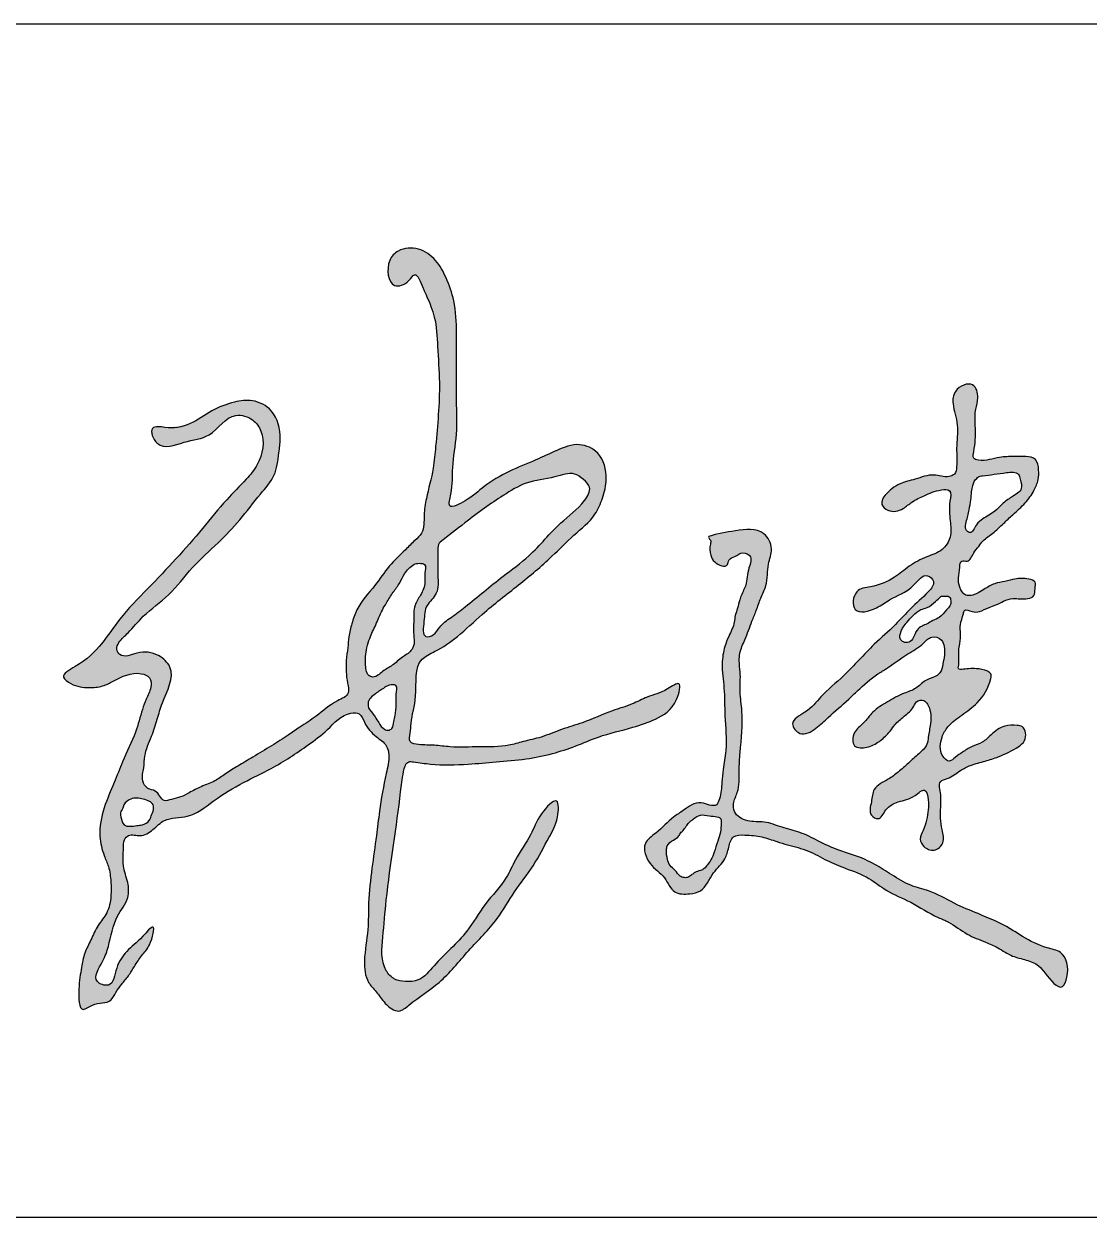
# Model space of a CAD drawing. Extents: x 30064 to 135164, y 17999 to 492668.
# Drawn here: x 110818 to 111711, y 210199 to 211199 of the extents above; entities that cross this region are included whole.
import ezdxf

# ---------------------------------------------------------------- set-up
doc = ezdxf.new("R2010")
doc.units = 0
doc.header["$LTSCALE"] = 1000
doc.header["$MEASUREMENT"] = 0
doc.layers.add('文字和字符', color=7, linetype='Continuous')

msp = doc.modelspace()

# ---------------------------------------------------------------- hatches: boundary and pattern name
at = {"layer": '文字和字符'}
h = msp.add_hatch(color=6, dxfattribs=at)
edge = h.paths.add_edge_path()
edge.add_spline(control_points=[(110936, 210860.7), (110936.2, 210860.6), (110961.1, 210861.8), (110973.8, 210875.4), (110992.5, 210882.1), (111010.4, 210884.6), (111029.2, 210874.9), (111033.8, 210855.1), (111031.2, 210837), (111029.3, 210819.5), (111013.7, 210802.8), (110999.5, 210783.2), (110980, 210762.9), (110958.3, 210743.9), (110941, 210719.7), (110919.2, 210705.4), (110907.2, 210690), (110898.2, 210682.3), (110894.5, 210675), (110899.9, 210666.5), (110914.3, 210673.8), (110929.7, 210671.9), (110947, 210656), (110934.6, 210634.7), (110929.7, 210615.9), (110924.8, 210601), (110918.7, 210587.9), (110918.7, 210575.1), (110915.8, 210565.6), (110920.8, 210557.3), (110928.2, 210556.8), (110931.6, 210551.9), (110935.3, 210546.7), (110942.3, 210549.4), (110949.3, 210550.6), (110957.4, 210555), (110966.6, 210560.2), (110977.7, 210563.6), (110987.2, 210570.9), (110997.9, 210577.3), (111010.9, 210585.1), (111025, 210593.5), (111038.1, 210601.9), (111050.3, 210610.4), (111065, 210619.3), (111076.1, 210630.3), (111091.7, 210636.4), (111088.7, 210647.1), (111087.9, 210655.8), (111087.7, 210665.9), (111089.5, 210675.6), (111090, 210686), (111092.7, 210696.6), (111097.8, 210712.3), (111111.5, 210726.5), (111123.3, 210744.6), (111135.8, 210756.2), (111144.6, 210765.3), (111154, 210773.3), (111152.6, 210787.1), (111155.8, 210805), (111161.1, 210823.9), (111164.1, 210856.5), (111167.3, 210890.5), (111164.6, 210926.7), (111163.5, 210951), (111157, 210967.6), (111152, 210977.9), (111146.8, 210992.9), (111139.6, 210981), (111123.5, 210975.3), (111121, 210999), (111132.6, 211010.9), (111149.4, 211012), (111163.8, 211001.3), (111172.6, 210985.3), (111179.7, 210964.8), (111180.6, 210944.5), (111180.5, 210925.3), (111180.6, 210906.4), (111180.2, 210882.4), (111181.8, 210855.1), (111176.2, 210828.1), (111177.7, 210810.8), (111172, 210790.7), (111192.3, 210800.9), (111203.6, 210812), (111224.4, 210824.7), (111245.5, 210832.4), (111264.3, 210841.6), (111282.6, 210848.9), (111302.6, 210839.6), (111307.7, 210819.3), (111303.4, 210801.8), (111295.9, 210784.2), (111278.2, 210770.5), (111258.1, 210749.7), (111232, 210728), (111204.6, 210707), (111182.8, 210686), (111165.9, 210674.2), (111144, 210664.5), (111148.9, 210637.1), (111142.1, 210617.3), (111142.2, 210605.1), (111140, 210596.1), (111151.4, 210594.3), (111161.7, 210594.7), (111179, 210592.1), (111199.6, 210593.5), (111220.5, 210592.5), (111237.3, 210598), (111252.5, 210600.8), (111268.4, 210608.1), (111289.1, 210613.4), (111308.1, 210622.8), (111326.7, 210627.9), (111341.9, 210636), (111353.8, 210638.4), (111370.3, 210650.5), (111364.2, 210625.3), (111349.1, 210616.4), (111325.2, 210607.9), (111302.1, 210603.2), (111280.5, 210593.2), (111260.4, 210586.8), (111238, 210582.3), (111214.2, 210580.6), (111187.7, 210578.1), (111164, 210577.4), (111148.2, 210580), (111138.2, 210581.2), (111135, 210568.6), (111131.3, 210532.8), (111122.7, 210483.8), (111119, 210435.1), (111116.3, 210410), (111128, 210397.4), (111138.1, 210395.8), (111151.4, 210396.8), (111166.2, 210416.3), (111188.1, 210433.7), (111203.7, 210462.1), (111221.3, 210479.4), (111230.4, 210500.8), (111243.4, 210518.2), (111248.3, 210534.6), (111266.9, 210554.5), (111265.8, 210530.2), (111256.7, 210515.4), (111245.6, 210492.7), (111228.6, 210472), (111213.9, 210445.7), (111190.1, 210422.8), (111168.2, 210394.7), (111146.7, 210382.2), (111131.4, 210368.7), (111119.9, 210377.8), (111114.1, 210387.3), (111103.8, 210397.2), (111102.3, 210416.8), (111106.9, 210438.5), (111106.2, 210464.6), (111109.4, 210490.8), (111113.1, 210516.3), (111116.2, 210542.9), (111120, 210565.3), (111124.7, 210583.5), (111122, 210595.6), (111111.5, 210602.1), (111103.7, 210610.6), (111100.4, 210621.9), (111085.1, 210621.7), (111073.6, 210607.3), (111051.9, 210591.4), (111028.6, 210576), (111000.6, 210562.8), (110977.6, 210549.2), (110957.8, 210532.4), (110936.6, 210534.5), (110926.5, 210523.4), (110916.3, 210516.9), (110906.6, 210520.7), (110900.8, 210514.7), (110901.7, 210505.4), (110899.9, 210493.3), (110905.4, 210480.1), (110906.2, 210464.4), (110893, 210449.4), (110890.2, 210429.2), (110884.2, 210412.7), (110873.4, 210396.5), (110892.9, 210390.4), (110894.4, 210409.2), (110904.2, 210423), (110914.8, 210430.4), (110929.3, 210448.3), (110924.1, 210426.2), (110916.7, 210418.5), (110910.6, 210409.5), (110905.8, 210401.1), (110899.8, 210394.3), (110894.9, 210387.7), (110890, 210377), (110877.6, 210379.6), (110863.6, 210368.4), (110863.6, 210393), (110865.6, 210405.7), (110868.3, 210420.4), (110874.3, 210431.6), (110879.3, 210443.5), (110888.5, 210453.9), (110891.1, 210467.2), (110890.9, 210480.2), (110889.4, 210491.8), (110883.9, 210503.7), (110880, 210520.4), (110884, 210541.8), (110893.3, 210561.7), (110901.2, 210583.2), (110911.4, 210602.8), (110916, 210620.9), (110920.3, 210633.5), (110924.7, 210641.5), (110924.5, 210651.8), (110910.2, 210657), (110896.9, 210650.4), (110883.6, 210643.1), (110870.8, 210642.2), (110860, 210643.6), (110846.8, 210652.8), (110879.3, 210668.8), (110891.7, 210695.3), (110930, 210733.9), (110960.2, 210766.1), (110985.6, 210798.6), (111002.6, 210815), (111016.9, 210832.1), (111020.8, 210853.3), (111009.8, 210868.6), (110989.9, 210874.6), (110976.2, 210851.1), (110952.1, 210850.2), (110931.8, 210839.1), (110919.3, 210863), (110935.8, 210860.7), (110936, 210860.7)], knot_values=[0, 0, 0, 0, 29.83033, 58.91781, 87.40306, 108.10616, 133.17817, 167.21185, 183.49358, 210.67496, 237.31363, 275.86773, 312.37532, 353.76104, 395.87554, 434.58288, 460.66976, 476.275, 484.41781, 491.62034, 511.67616, 536.9245, 555.69255, 598.36236, 618.34818, 639.18919, 663.45492, 677.06306, 692.31765, 702.95927, 711.94366, 720.14469, 726.92785, 735.80548, 746.57076, 757.65713, 773.39133, 790.76732, 805.4419, 822.5941, 842.86669, 868.323, 891.12703, 907.57339, 930.63457, 961.25861, 976.68873, 988.00272, 1001.1708, 1014.55781, 1029.61785, 1042.13304, 1057.76817, 1075.0052, 1109.99381, 1138.04225, 1164.89526, 1180.29965, 1191.87474, 1213.24144, 1232.34928, 1268.72527, 1294.32292, 1368.39578, 1410.72456, 1445.04484, 1469.94439, 1480.86782, 1499.32851, 1508.74163, 1526.28657, 1555.64916, 1570.57334, 1593.98259, 1617.98445, 1641.38267, 1669.43982, 1707.29197, 1725.0357, 1749.43332, 1786.0298, 1824.84422, 1863.91163, 1895.04241, 1908.39641, 1926.99745, 1954.73365, 1988.60558, 2022.40734, 2049.22169, 2076.67341, 2100.00089, 2131.56517, 2154.18467, 2175.02305, 2209.5379, 2244.84628, 2295.98722, 2350.39411, 2388.90451, 2420.90697, 2437.84295, 2481.53858, 2513.67034, 2525.06872, 2534.68507, 2544.92332, 2563.31462, 2581.76815, 2615.88483, 2650.04629, 2667.23233, 2688.87249, 2714.05765, 2739.78431, 2777.46788, 2801.5347, 2820.71813, 2846.21999, 2860.69852, 2879.24358, 2912.65901, 2940.60892, 2982.42316, 3010.68578, 3039.17841, 3070.4015, 3105.56719, 3138.04042, 3181.77967, 3202.07002, 3207.31871, 3220.22821, 3244.08996, 3371.1025, 3414.22561, 3453.46219, 3467.26996, 3480.30008, 3495.07973, 3519.97306, 3575.22066, 3613.13121, 3652.7759, 3675.91774, 3710.07108, 3737.57782, 3760.45603, 3779.02648, 3804.40601, 3842.4274, 3879.53793, 3916.90353, 3966.45112, 4017.13197, 4061.07218, 4074.63839, 4092.56503, 4109.94731, 4123.82304, 4149.66569, 4185.98987, 4217.23843, 4257.4463, 4295.79041, 4324.39685, 4369.00823, 4390.68008, 4401.80914, 4417.70364, 4439.20436, 4450.58886, 4460.40425, 4494.0652, 4522.5308, 4573.45855, 4609.52134, 4650.91275, 4685.91786, 4712.73605, 4730.12095, 4746.28602, 4759.95949, 4766.86344, 4776.67256, 4797.16942, 4817.29178, 4834.86048, 4859.32363, 4896.06685, 4914.91893, 4939.06577, 4952.34932, 4974.17708, 4996.946, 5022.50029, 5038.39472, 5059.26057, 5074.69639, 5090.13221, 5102.86064, 5115.36323, 5127.27991, 5137.83951, 5160.11025, 5171.91017, 5195.83872, 5221.38437, 5238.43076, 5255.29843, 5274.23899, 5291.83833, 5311.9607, 5328.55338, 5346.36477, 5359.96057, 5382.93451, 5416.47726, 5448.01695, 5474.30002, 5511.88038, 5539.40652, 5552.05886, 5566.94274, 5578.03298, 5588.72985, 5622.38291, 5636.08183, 5651.98578, 5673.57334, 5685.09237, 5703.04622, 5778.83038, 5827.28937, 5921.87319, 5965.46337, 5998.23158, 6019.77821, 6058.79188, 6074.95185, 6095.08556, 6133.6669, 6164.01593, 6195.29017, 6213.34632, 6227.67269, 6227.67269, 6227.67269, 6227.67269], degree=3, periodic=0)
edge = h.paths.add_edge_path(flags=16)
edge.add_spline(control_points=[(111144.6, 210745.7), (111144.5, 210745.6), (111135.7, 210738.3), (111133.3, 210730.1), (111127, 210722.3), (111122.3, 210714.7), (111117, 210705.8), (111113.2, 210695.5), (111107.9, 210685.4), (111105.3, 210676.3), (111104.1, 210669.2), (111104.2, 210662.9), (111104.6, 210657.5), (111106.1, 210652.6), (111112.5, 210650.5), (111118.4, 210656.8), (111127.2, 210661), (111134.2, 210668.2), (111142.3, 210672.2), (111145.6, 210679.5), (111144.1, 210687.8), (111144.9, 210698.4), (111144, 210710.8), (111150.9, 210720.4), (111154.8, 210729.7), (111153.4, 210737.9), (111155.5, 210746), (111149.6, 210747.4), (111144.6, 210745.7), (111144.6, 210745.7)], knot_values=[0, 0, 0, 0, 15.16178, 26.88512, 40.31965, 54.96641, 64.56874, 83.23137, 100.64465, 111.87382, 122.26176, 130.59759, 138.13792, 145.25534, 149.90419, 163.05797, 176.27705, 191.53322, 204.00271, 212.70931, 222.24426, 238.51895, 257.63843, 271.13651, 286.70471, 297.42219, 307.35373, 313.51969, 320.45637, 320.45637, 320.45637, 320.45637], degree=3, periodic=0)
edge = h.paths.add_edge_path(flags=16)
edge.add_spline(control_points=[(111166.7, 210764.5), (111166.9, 210764.7), (111188.3, 210781.4), (111202.9, 210792.5), (111220.5, 210804.4), (111239.4, 210816.1), (111260.1, 210817.5), (111277.5, 210824.3), (111286.8, 210817.3), (111294.5, 210809.9), (111284.8, 210793.5), (111264.5, 210779.7), (111244.8, 210754.2), (111221.1, 210737.5), (111203.5, 210723.2), (111189.2, 210711.3), (111176.6, 210702), (111166.6, 210694.9), (111162.6, 210686.5), (111151.1, 210683.6), (111153.8, 210699.7), (111153.7, 210711.7), (111166.2, 210721.4), (111164.7, 210734.8), (111164.8, 210746), (111165.3, 210754.2), (111164.3, 210759.9), (111166.6, 210764.5), (111166.7, 210764.5)], knot_values=[0, 0, 0, 0, 36.43042, 65.1872, 91.41975, 121.89903, 155.89817, 179.1296, 191.18759, 202.56346, 218.93776, 256.90262, 310.33773, 348.65803, 377.38012, 405.12221, 425.74584, 443.11722, 454.89001, 463.60159, 481.23192, 499.96284, 517.9025, 538.60614, 551.16094, 565.95767, 570.88989, 577.8668, 577.8668, 577.8668, 577.8668], degree=3, periodic=0)
edge = h.paths.add_edge_path(flags=16)
edge.add_spline(control_points=[(111106.5, 210629.4), (111106.5, 210629.5), (111112.4, 210639.2), (111118.8, 210641.6), (111124.1, 210645.1), (111131.9, 210645.6), (111129.3, 210636), (111130.4, 210628.4), (111129.3, 210620.5), (111127.8, 210614.1), (111127.5, 210608.7), (111123.4, 210606.4), (111118.5, 210607.8), (111115.7, 210613), (111112.5, 210617.5), (111109.6, 210622.3), (111105.9, 210624.5), (111106.5, 210629.4), (111106.5, 210629.4)], knot_values=[0, 0, 0, 0, 13.96643, 26.64222, 32.86736, 40.66869, 50.86547, 62.81324, 75.54177, 82.70924, 91.15804, 95.56336, 100.25464, 110.5156, 118.40126, 123.68101, 133.67553, 136.49112, 136.49112, 136.49112, 136.49112], degree=3, periodic=0)
edge = h.paths.add_edge_path(flags=16)
edge.add_spline(control_points=[(110901.1, 210542.5), (110901.1, 210542.6), (110906.6, 210552.1), (110915.1, 210549.8), (110921.5, 210548.3), (110926.2, 210545.7), (110926.9, 210540.1), (110924.6, 210535.7), (110923.1, 210530.1), (110917.7, 210527.6), (110910.7, 210526.8), (110901.3, 210524.9), (110899.2, 210533.7), (110898.2, 210538.2), (110901.1, 210542.4), (110901.1, 210542.5)], knot_values=[0, 0, 0, 0, 11.12269, 25.41039, 33.76565, 39.25974, 46.34399, 54.03284, 60.09923, 69.75439, 75.75391, 90.73499, 100.54138, 106.7932, 112.69859, 112.69859, 112.69859, 112.69859], degree=3, periodic=0)
h = msp.add_hatch(color=6, dxfattribs=at)
edge = h.paths.add_edge_path()
edge.add_spline(control_points=[(111539.8, 210803.9), (111539.9, 210804.1), (111552.4, 210815.6), (111565.5, 210816.7), (111579.7, 210822.9), (111590.7, 210818.1), (111599, 210821.3), (111600.6, 210831.1), (111599.1, 210844.3), (111601.4, 210859.4), (111598.7, 210871.7), (111596.2, 210881), (111597, 210893.3), (111614.6, 210900.9), (111618.8, 210885.6), (111615, 210875.3), (111615.4, 210863.4), (111615.7, 210851.2), (111614.7, 210842.4), (111612.8, 210834.6), (111623.3, 210831.6), (111633.5, 210836.3), (111647.2, 210836.2), (111657, 210836.7), (111667.5, 210835.1), (111668.8, 210825.1), (111668.6, 210816.4), (111664.5, 210806.7), (111657.3, 210796.7), (111647.8, 210788.4), (111638.7, 210780), (111630.9, 210772), (111622.6, 210767.1), (111618.2, 210760.6), (111613.3, 210755.7), (111610.9, 210747.2), (111602.9, 210750), (111602.2, 210738.3), (111599.8, 210729.7), (111607.2, 210718.1), (111616.4, 210720.9), (111623.5, 210725.4), (111631.1, 210730.2), (111640.2, 210731.4), (111649.7, 210734.2), (111657.9, 210734.5), (111666.9, 210731.8), (111665.1, 210725.3), (111665.8, 210719.1), (111656.8, 210715.9), (111648.4, 210718.2), (111639.3, 210715.4), (111633.2, 210711.8), (111626.1, 210709.8), (111619.8, 210706), (111613, 210705.6), (111606.3, 210709.2), (111605.1, 210701.9), (111602.5, 210696.9), (111602.9, 210689.5), (111603, 210684.2), (111602.5, 210678.7), (111601.3, 210673.8), (111601.7, 210668.8), (111601.5, 210664.8), (111601.9, 210661.8), (111599.9, 210656.7), (111610, 210658.9), (111617, 210658.5), (111623.8, 210657.7), (111629.1, 210654.3), (111627.2, 210643.1), (111619.4, 210630.7), (111604.6, 210619.8), (111593, 210611.8), (111586.1, 210599.7), (111584.8, 210588), (111593.4, 210579.2), (111599.2, 210584.9), (111605.1, 210588.8), (111612.5, 210593.8), (111621.8, 210596.3), (111629.4, 210604.2), (111638.8, 210611.3), (111648.5, 210611.4), (111657.8, 210609.9), (111658.9, 210598.4), (111648.6, 210590.6), (111637.2, 210585.4), (111623.4, 210580.8), (111612.4, 210578.2), (111601.6, 210572.9), (111594.8, 210566.7), (111583.4, 210564.3), (111587.3, 210552.5), (111585.9, 210539.9), (111586.4, 210526.4), (111590.5, 210512.6), (111581.2, 210504.5), (111572.2, 210508.3), (111567.9, 210516), (111573.8, 210526), (111576, 210537.4), (111576.5, 210547.9), (111573.9, 210560.1), (111562.8, 210549.3), (111551.8, 210547.8), (111540.2, 210542.3), (111535.7, 210530.3), (111525.3, 210536.6), (111528.9, 210546.8), (111529.2, 210559.4), (111541.7, 210564.8), (111551.2, 210571.9), (111559.5, 210579.5), (111567.6, 210586.8), (111575.2, 210593.4), (111576, 210603), (111578.1, 210611.7), (111578.5, 210621.3), (111576.2, 210628), (111572.2, 210633), (111565.4, 210631.4), (111562.9, 210623.4), (111554.6, 210618.3), (111547.8, 210611.4), (111542.4, 210603.7), (111535, 210597), (111525.8, 210592), (111511.5, 210591.4), (111512.8, 210606.4), (111522.4, 210612.5), (111529.4, 210623.5), (111542.1, 210630.7), (111553.9, 210637.7), (111566, 210641.2), (111573.7, 210650.1), (111586.3, 210652), (111588.6, 210664.9), (111590.8, 210674.1), (111587.5, 210683.9), (111578, 210686.7), (111570.5, 210677.2), (111556.1, 210670.2), (111545.1, 210660.8), (111530.7, 210652.5), (111520.8, 210643.9), (111506.9, 210630.6), (111494, 210619.8), (111482.6, 210608.4), (111469.3, 210600.3), (111458, 210614.6), (111475.8, 210622.4), (111486.8, 210636.9), (111508.4, 210654.5), (111527.1, 210676.6), (111547.4, 210693.6), (111561.6, 210709.9), (111573, 210719.2), (111582.9, 210730.6), (111572.8, 210740.2), (111561.7, 210723.3), (111545.9, 210718.8), (111532.6, 210708.1), (111511.2, 210702.3), (111513.3, 210725.6), (111531.4, 210727), (111546.6, 210733), (111560.1, 210745.1), (111573.7, 210752.4), (111588, 210756.6), (111596, 210768.8), (111594.2, 210783.7), (111593.1, 210795), (111596.2, 210809), (111583.1, 210808.4), (111573.9, 210803.9), (111562.6, 210799.1), (111554.5, 210791.2), (111544.1, 210789.3), (111534.6, 210795.3), (111539.7, 210803.9), (111539.8, 210803.9)], knot_values=[0, 0, 0, 0, 21.81423, 40.01452, 62.7051, 80.1812, 87.05959, 95.96074, 117.52598, 144.48919, 157.44632, 169.51473, 184.78755, 205.83429, 221.96524, 235.36036, 252.7427, 270.71375, 285.20259, 292.39102, 298.29404, 323.16893, 339.89076, 353.67758, 365.62036, 378.12925, 389.52668, 402.98938, 420.6114, 440.53104, 455.37129, 472.33688, 486.5792, 494.82231, 504.35229, 516.70491, 522.69918, 530.27695, 553.63926, 565.14934, 577.86489, 587.52882, 601.60343, 613.79765, 625.75318, 641.93773, 649.9788, 657.76627, 665.64547, 673.68661, 691.06998, 702.26764, 712.22371, 720.5513, 732.90757, 741.29957, 750.3704, 754.15928, 767.82, 775.00838, 783.99393, 790.01419, 797.89335, 805.08178, 810.47309, 814.66632, 817.72091, 829.76918, 838.76063, 852.28385, 856.96428, 862.35559, 894.64139, 917.57348, 938.65587, 952.33838, 974.41359, 984.09103, 992.09879, 1002.56542, 1015.42998, 1028.35987, 1041.61773, 1060.69245, 1075.15, 1081.33032, 1097.65021, 1107.25215, 1133.82575, 1149.93287, 1167.65899, 1180.94579, 1198.85174, 1207.21231, 1222.48382, 1236.90695, 1263.26269, 1278.55778, 1291.81558, 1304.43554, 1313.9224, 1324.65488, 1349.14262, 1361.02049, 1372.8386, 1385.37168, 1406.33795, 1423.5251, 1437.34044, 1446.07986, 1461.35137, 1476.16889, 1496.20081, 1510.80388, 1526.5605, 1542.66258, 1557.11458, 1565.76698, 1581.24946, 1594.82417, 1604.75541, 1610.75654, 1619.41418, 1627.41966, 1643.63437, 1658.03725, 1667.71309, 1682.72843, 1698.67732, 1713.20927, 1728.48082, 1743.49537, 1760.34072, 1781.06241, 1803.08359, 1817.90876, 1831.82956, 1851.20479, 1861.93723, 1882.36999, 1890.72683, 1902.27346, 1915.00512, 1936.42795, 1969.38922, 1974.33872, 2005.75425, 2023.16845, 2055.02684, 2074.2689, 2093.86783, 2107.78631, 2127.59972, 2153.41221, 2189.44013, 2240.45336, 2274.08225, 2299.89394, 2328.10632, 2341.38788, 2350.98982, 2370.53055, 2403.28468, 2421.19063, 2445.86931, 2466.30207, 2483.49109, 2513.60014, 2534.81948, 2557.98859, 2577.73283, 2594.91534, 2613.69621, 2636.66048, 2648.79807, 2658.35267, 2679.53953, 2695.58263, 2708.03086, 2726.09172, 2735.78778, 2747.15961, 2747.15961, 2747.15961, 2747.15961], degree=3, periodic=0)
edge = h.paths.add_edge_path(flags=16)
edge.add_spline(control_points=[(111586.5, 210719), (111586.5, 210719), (111580.6, 210713.2), (111576.5, 210709.7), (111568.6, 210708.2), (111563.3, 210703.3), (111558.7, 210698.1), (111555.1, 210693.8), (111552.7, 210689.1), (111551.4, 210683.6), (111555.5, 210680.4), (111560.4, 210679.8), (111564.2, 210684.9), (111565.6, 210690.8), (111570.5, 210694.3), (111575.3, 210696), (111579.7, 210699.2), (111586.4, 210701.3), (111590.3, 210706.7), (111594.6, 210710.9), (111595.3, 210715), (111593.9, 210719.9), (111590.3, 210719.2), (111586.5, 210719), (111586.5, 210719)], knot_values=[0, 0, 0, 0, 8.43904, 20.62857, 28.09704, 39.8776, 49.76505, 57.1789, 62.85446, 72.25815, 76.58164, 82.95058, 90.31262, 100.18864, 107.6845, 114.09035, 121.53548, 130.11106, 142.31777, 148.46276, 154.38751, 159.52662, 165.89565, 169.45998, 169.45998, 169.45998, 169.45998], degree=3, periodic=0)
edge = h.paths.add_edge_path(flags=16)
edge.add_spline(control_points=[(111616.6, 210818), (111616.5, 210818), (111612.5, 210811.9), (111612.3, 210806.4), (111611.8, 210799.3), (111610.1, 210791), (111608.3, 210783), (111606.2, 210775.8), (111612.3, 210770), (111615.8, 210779.7), (111622.7, 210785), (111631.3, 210789.3), (111638.2, 210797), (111645.6, 210802.5), (111655.9, 210807.8), (111653.3, 210816), (111651.7, 210823.9), (111636.8, 210822.5), (111626.5, 210819.9), (111618.7, 210820.2), (111616.6, 210818), (111616.6, 210818)], knot_values=[0, 0, 0, 0, 9.33431, 17.14072, 26.36145, 38.01858, 52.7892, 61.01517, 67.12415, 79.06859, 89.24262, 105.88588, 117.80276, 131.46008, 146.45107, 157.20244, 163.30966, 177.43561, 205.63078, 210.58847, 213.16538, 213.16538, 213.16538, 213.16538], degree=3, periodic=0)
h = msp.add_hatch(color=6, dxfattribs=at)
edge = h.paths.add_edge_path()
edge.add_spline(control_points=[(111392, 210769.2), (111392.3, 210769.3), (111417.3, 210775.2), (111437, 210777), (111446.7, 210759.1), (111440.4, 210744.6), (111441.9, 210729.9), (111435.2, 210717.9), (111432.1, 210707.6), (111427.3, 210696.1), (111423.8, 210685.8), (111418.8, 210675.3), (111416.7, 210666), (111419, 210653.3), (111417.5, 210639.2), (111421.5, 210616.8), (111418.6, 210594.7), (111417.1, 210572.1), (111417.9, 210557.2), (111412.1, 210546.7), (111413.1, 210536), (111424.8, 210529.4), (111439.1, 210531), (111453.4, 210525.1), (111468.9, 210521.8), (111482.9, 210514.5), (111500.6, 210505.7), (111517.5, 210501.5), (111533.5, 210493.4), (111545.7, 210485.5), (111560.2, 210476.4), (111579.3, 210472.4), (111596.9, 210461.7), (111620.2, 210452.2), (111639.8, 210443.9), (111657.9, 210432.1), (111671.6, 210424.9), (111691.3, 210421.5), (111694.8, 210404.8), (111687.5, 210386.1), (111675.4, 210401.2), (111668.5, 210410.7), (111657.9, 210414.7), (111645.7, 210417.1), (111635.3, 210424.6), (111622.4, 210430.2), (111607.6, 210435.4), (111596, 210445.3), (111579, 210451.9), (111562.7, 210463.1), (111541.8, 210471.1), (111525.5, 210484.3), (111508, 210490.6), (111490.7, 210497.4), (111475.7, 210506.6), (111460.7, 210509.9), (111447.8, 210513.9), (111436.1, 210518.3), (111424.3, 210519.1), (111411.3, 210519.4), (111408.6, 210508.3), (111405.9, 210497.2), (111394.1, 210487.6), (111388.8, 210472), (111375, 210469.4), (111361.3, 210469.2), (111355.5, 210485.4), (111341.5, 210493.2), (111335, 210512), (111350.5, 210522.1), (111359.5, 210532.5), (111372.4, 210540.7), (111383.4, 210549.8), (111397.9, 210540.8), (111402.2, 210552.6), (111402.9, 210562), (111403.9, 210575.8), (111408, 210594.1), (111405, 210617), (111405.6, 210641.4), (111402.1, 210660.7), (111404.7, 210675.5), (111408.9, 210686.8), (111413.6, 210695), (111413.8, 210703.5), (111416.5, 210709.4), (111417.8, 210717.2), (111421.2, 210723.8), (111423.9, 210730.6), (111424.2, 210737.6), (111426.1, 210744.4), (111428.9, 210752.9), (111419.9, 210757.2), (111414.8, 210752.3), (111408.4, 210750.8), (111408.1, 210742.3), (111396.5, 210746.4), (111393.1, 210754.2), (111392.9, 210761.2), (111393.9, 210765.8), (111392, 210769.2), (111392, 210769.2)], knot_values=[0, 0, 0, 0, 31.56741, 64.80462, 84.5149, 102.44957, 127.66522, 143.39318, 158.76114, 172.30608, 195.38631, 203.77739, 220.63047, 233.89668, 257.03225, 279.1762, 327.70084, 348.662, 374.09674, 388.03308, 396.91533, 415.87779, 435.25038, 456.66983, 478.43107, 501.30513, 522.01515, 560.72247, 573.04624, 596.2976, 621.45688, 643.42111, 676.45272, 706.5598, 747.97988, 764.80452, 796.36924, 812.75666, 842.42195, 854.74089, 879.87365, 891.58811, 907.37051, 923.98897, 943.6233, 959.40562, 982.73378, 1008.38151, 1021.70049, 1058.20808, 1090.24983, 1114.09394, 1144.20103, 1166.92565, 1191.57317, 1217.00221, 1229.97147, 1248.06379, 1268.02925, 1281.44046, 1294.7538, 1308.69012, 1329.85838, 1355.86532, 1368.43417, 1386.20994, 1406.30905, 1430.06276, 1453.8459, 1470.9898, 1499.08787, 1512.54167, 1535.26627, 1553.04205, 1560.57123, 1580.17238, 1594.91717, 1617.19788, 1657.97545, 1689.94356, 1718.67234, 1738.77671, 1751.36341, 1769.19526, 1777.02562, 1785.79454, 1795.90164, 1809.56846, 1816.67598, 1826.39768, 1837.68613, 1847.88188, 1857.81613, 1868.11517, 1875.91713, 1881.58526, 1896.59723, 1905.82176, 1918.67179, 1923.2189, 1927.78263, 1927.78263, 1927.78263, 1927.78263], degree=3, periodic=0)
edge = h.paths.add_edge_path(flags=17)
edge.add_spline(control_points=[(111362.3, 210514.8), (111362.2, 210514.7), (111356.6, 210511.1), (111356.5, 210505.1), (111356.9, 210499.4), (111359.1, 210493.1), (111364.4, 210489.8), (111366.6, 210484.7), (111370.9, 210483.3), (111374.7, 210483.2), (111377.5, 210485.7), (111380.7, 210488.2), (111384.5, 210489.2), (111388.5, 210490.7), (111391, 210494.3), (111394.4, 210498.5), (111397, 210505.5), (111399, 210513.4), (111402.5, 210521.4), (111402.1, 210527.3), (111402.9, 210534.8), (111392.8, 210534.5), (111385.1, 210537), (111379.5, 210532.8), (111375.4, 210529.7), (111372.9, 210526.2), (111370.8, 210522.8), (111367.9, 210520.6), (111366.6, 210517.1), (111362.3, 210514.8), (111362.3, 210514.8)], knot_values=[0, 0, 0, 0, 9.6639, 14.69652, 25.58932, 33.28703, 41.4481, 50.31212, 54.66989, 59.31759, 65.47188, 69.61093, 76.33917, 81.25099, 86.99443, 94.22806, 103.81469, 117.55051, 128.276, 139.36289, 142.65864, 157.10997, 167.51759, 177.22296, 183.78361, 188.97778, 195.04957, 200.6411, 203.08387, 211.13943, 211.13943, 211.13943, 211.13943], degree=3, periodic=0)

# ---------------------------------------------------------------- linework, layer by layer
for p, q in [((105180.8, 211198.9), (113180.8, 211198.9)), ((105180.8, 210198.9), (113180.8, 210198.9))]:
    msp.add_line(p, q)
at = {"layer": '文字和字符', "color": 6}
for points, start_tangent, end_tangent in [([(110936, 210860.7), (110957.2, 210863.9), (110975.3, 210874.5), (110994.4, 210881.9), (111009.3, 210883), (111025.2, 210874.5), (111032.7, 210851.1), (111031.6, 210839.4), (111027.4, 210820.3), (111016.1, 210804.8), (110998.7, 210783.1), (110980.6, 210764), (110959.2, 210743.2), (110939.1, 210720.5), (110917.9, 210702.4), (110905.1, 210688.6), (110897.5, 210680.3), (110895.6, 210674.8), (110898.2, 210670.3), (110912.6, 210671.6), (110930.6, 210669.5), (110940.2, 210659.9), (110933.9, 210629.8), (110929.6, 210616.1), (110924.8, 210601.8), (110919.2, 210585.3), (110918.3, 210575.5), (110917.4, 210564.5), (110921.8, 210558.2), (110927.8, 210555.9), (110931.8, 210551.6), (110935.3, 210548.1), (110941.6, 210549), (110949.1, 210551), (110956.3, 210554.5), (110966.4, 210559.6), (110977.9, 210564.5), (110986.8, 210570.3), (110997.2, 210576.9), (111009.8, 210584.4), (111025.5, 210593.9), (111039.3, 210602.8), (111049.1, 210609.5), (111062.9, 210618.7), (111080.8, 210631.6), (111089.7, 210638.2), (111089.1, 210646.4), (111088, 210655.8), (111088, 210665.4), (111089.4, 210676.2), (111090.2, 210685.2), (111092.7, 210696.2), (111097, 210707.9), (111111.9, 210728.2), (111124.1, 210744.3), (111137.6, 210758.2), (111145.5, 210765.9), (111151.2, 210772.1), (111153.3, 210787.3), (111155.2, 210801), (111160.9, 210826.5), (111163, 210844.9), (111166.1, 210898.2), (111164.6, 210928.6), (111161.8, 210953.2), (111155.7, 210970.1), (111152.5, 210977.3), (111145.3, 210988.5), (111140.5, 210983.7), (111128.5, 210979.7), (111124.5, 211000.5), (111131.7, 211008.5), (111148.5, 211010.1), (111162.9, 211000.5), (111171.7, 210986.1), (111178.1, 210966.9), (111180.5, 210939.7), (111180.5, 210926.9), (111180.5, 210909.4), (111180.5, 210883), (111180.5, 210855), (111177.3, 210827), (111175.7, 210804.7), (111174.9, 210795.1), (111187.7, 210799.1), (111203.7, 210811.1), (111224.5, 210823.8), (111246.9, 210833.4), (111264.5, 210841.4), (111283.7, 210846.2), (111298.9, 210839), (111306, 210817.4), (111302.8, 210801.5), (111296.5, 210787.9), (111278.9, 210770.3), (111260.5, 210752.7), (111232.5, 210728.7), (111202.1, 210704), (111181.3, 210685.6), (111162.1, 210672.8), (111151.7, 210666.4), (111146.2, 210635.4), (111142.4, 210612.6), (111141.7, 210604.4), (111141.7, 210597.4), (111148.7, 210594.9), (111161.9, 210594.3), (111175.2, 210593), (111199.7, 210593), (111224.3, 210594.3), (111236.3, 210597.4), (111251.4, 210601.2), (111268.5, 210607.5), (111286.1, 210613.2), (111311.3, 210623.3), (111327.7, 210628.9), (111340.3, 210634.6), (111357.4, 210641.5), (111366.8, 210645.9), (111364.9, 210632.7), (111347.3, 210616.3), (111328.4, 210609.4), (111299.4, 210601.2), (111280.4, 210593.7), (111260.9, 210587.4), (111238.8, 210582.9), (111213.6, 210580.4), (111190.3, 210578.5), (111158.8, 210578.5), (111144.3, 210580.4), (111140.5, 210580.4), (111136.1, 210572.2), (111133.6, 210555.2), (111121.6, 210464.5), (111118.7, 210433.5), (111121.6, 210405.4), (111128.6, 210398.4), (111137.7, 210396.3), (111148.3, 210397.7), (111161.7, 210409.6), (111189.1, 210438.5), (111204.6, 210461), (111222.2, 210483.5), (111229.9, 210498.2), (111242.6, 210519.3), (111251.8, 210536.9), (111264.4, 210547.5), (111265.1, 210534.1), (111258.1, 210517.2), (111244.7, 210493.3), (111229.2, 210471.5), (111214.5, 210449), (111190.8, 210422.3), (111165.9, 210395.6), (111140.6, 210376.6), (111132.1, 210371.6), (111120.8, 210378), (111113.1, 210387.8), (111106.8, 210395.6), (111103.3, 210413.8), (111106.1, 210439.9), (111106.8, 210462.4), (111109.6, 210491.2), (111113.3, 210518.6), (111115.9, 210539), (111121.6, 210570.7), (111123.7, 210586.2), (111121.6, 210593.9), (111113.1, 210601.6), (111103.3, 210613.6), (111099, 210620.6), (111092, 210621.3), (111072.2, 210607.4), (111056.1, 210594.6), (111025.1, 210574.9), (111002, 210563.1), (110976.6, 210547.5), (110954.7, 210534.8), (110935.7, 210531.3), (110925.9, 210523.6), (110915.3, 210518.6), (110905.5, 210518.6), (110902, 210515.1), (110901.2, 210508.1), (110901.2, 210493.3), (110904.8, 210479.3), (110904.8, 210466.6), (110896.3, 210451.1), (110888.6, 210425.8), (110883.7, 210413.1), (110879.4, 210396.3), (110888.6, 210393.4), (110895.6, 210407.5), (110904.1, 210421.6), (110917.4, 210434.2), (110925.9, 210442), (110923.1, 210427.2), (110916.7, 210418.1), (110910.4, 210408.9), (110905.5, 210401.2), (110899.8, 210394.1), (110894.9, 210387.1), (110890.7, 210380.8), (110875.2, 210376.6), (110867.5, 210373), (110863.9, 210389.9), (110866.1, 210408.2), (110868.9, 210420.2), (110873.9, 210431.2), (110880.1, 210443.4), (110887.2, 210453.9), (110890.7, 210468), (110890.7, 210480), (110888.6, 210492.6), (110885.1, 210501.8), (110881.5, 210517.9), (110885.1, 210541.9), (110893.5, 210563), (110900.5, 210580.5), (110911.4, 210605.4), (110917.2, 210624.3), (110920.3, 210632.9), (110924.1, 210642.9), (110923.1, 210650.9), (110916.2, 210654.3), (110892.7, 210648.1), (110883.8, 210644), (110872.4, 210642.6), (110857.2, 210646), (110851, 210651.5), (110860.7, 210660.2), (110898.1, 210699.9), (110921.7, 210725.7), (110967.6, 210776.1), (110987.8, 210800.1), (111004.1, 210817.2), (111013.4, 210829.6), (111016.5, 210857.6), (111009.5, 210866.9), (110995.6, 210870.8), (110973, 210854.5), (110952.1, 210848.2), (110929.5, 210847.5), (110925.7, 210859.9), (110936, 210860.7)], (0.9849, -0.1731), (0.9849, -0.1731)), ([(111539.8, 210803.9), (111552.3, 210813.4), (111564.9, 210817.3), (111580.8, 210820.8), (111593.4, 210819.5), (111597.9, 210821.6), (111599.8, 210827.7), (111599.8, 210843.2), (111600.3, 210862.7), (111598.6, 210871.8), (111596.8, 210880.4), (111599, 210891.1), (111613.2, 210896.3), (111617.6, 210885.5), (111615.8, 210876), (111615.4, 210863.5), (111615.4, 210850.6), (111614.1, 210840.2), (111614.1, 210835), (111618, 210833.3), (111635.8, 210835.6), (111647.8, 210836.3), (111657.7, 210836.3), (111665.9, 210833.7), (111668.5, 210825.1), (111668.1, 210816.9), (111664.6, 210807.8), (111657.3, 210797.5), (111646.9, 210787.5), (111639.1, 210780.2), (111630.1, 210772), (111622, 210765.7), (111618.3, 210761), (111614.1, 210755.6), (111608.5, 210748.7), (111604.2, 210748.7), (111602.4, 210743.5), (111602.4, 210726.7), (111607.6, 210720.2), (111616.7, 210721.5), (111622.7, 210724.9), (111631.7, 210729.7), (111640.3, 210731.6), (111648.7, 210733.6), (111660.3, 210733.6), (111665.5, 210731), (111665.5, 210725.4), (111664.6, 210719.8), (111659.5, 210717.2), (111646.9, 210717.2), (111639.2, 210715), (111632.7, 210711.9), (111627.1, 210709.8), (111618.9, 210706.4), (111612.8, 210706.4), (111606.3, 210707.2), (111605.5, 210704.7), (111602.9, 210695.2), (111602.9, 210690), (111602.9, 210683.5), (111602.4, 210679.2), (111601.6, 210673.6), (111601.6, 210668.4), (111601.6, 210664.5), (111601.6, 210661.5), (111601.1, 210659.3), (111609.8, 210658.5), (111616.3, 210658.5), (111625.8, 210656.3), (111628.4, 210654.1), (111628.4, 210650.3), (111617, 210630), (111604.1, 210619.6), (111592.5, 210609.8), (111587.6, 210601.2), (111588.2, 210585.3), (111593.7, 210581.1), (111598.6, 210584.1), (111604.7, 210588.5), (111612.7, 210593.3), (111621.3, 210596.9), (111628.6, 210603.1), (111640.2, 210610.4), (111650.6, 210611), (111654.9, 210609.8), (111656.7, 210598.2), (111651.8, 210593.3), (111634.7, 210584.7), (111623.7, 210581.1), (111611.5, 210577.4), (111602.9, 210573.1), (111591.9, 210566.4), (111586.4, 210563.9), (111586.4, 210552.9), (111586.4, 210542.5), (111587.6, 210523.6), (111588.2, 210512.6), (111580.9, 210506.5), (111572.3, 210509.5), (111569.3, 210515.6), (111571.7, 210523), (111576, 210540.1), (111576, 210548.6), (111572.9, 210556.6), (111565, 210552.3), (111550.9, 210546.8), (111540.5, 210540.1), (111533.8, 210532.8), (111528.3, 210535.8), (111528.3, 210546.8), (111530.7, 210557.2), (111542.3, 210565.8), (111550.9, 210571.9), (111559.4, 210579.4), (111568, 210587.2), (111574.8, 210595.1), (111576, 210601.2), (111577.8, 210612.2), (111577.8, 210622), (111575.4, 210628.7), (111572.3, 210631.8), (111566.2, 210630.6), (111563.1, 210625.7), (111554.6, 210617.7), (111547.2, 210610.4), (111542.9, 210604.9), (111535, 210597.6), (111524.6, 210592.7), (111514.2, 210593.9), (111514.2, 210604.9), (111521.5, 210612.8), (111529.5, 210622), (111541.7, 210630.6), (111555.8, 210637.9), (111565.6, 210642.2), (111573.5, 210648.3), (111585.8, 210655), (111588.2, 210662.4), (111589.4, 210677), (111587, 210682.5), (111579, 210685), (111571.7, 210679.5), (111558.8, 210670.9), (111539.3, 210657.5), (111536.2, 210655.6), (111518.5, 210641.6), (111509.3, 210633), (111492.2, 210617.7), (111481.8, 210608.6), (111468.3, 210604.3), (111462.2, 210612.2), (111472.6, 210622), (111486, 210634.9), (111505, 210652.6), (111530.7, 210678.9), (111548.4, 210695.4), (111561.3, 210708.8), (111576, 210722.9), (111580.3, 210731.5), (111575.4, 210736.4), (111563.7, 210728.4), (111543.6, 210716.2), (111532.5, 210709.4), (111514.8, 210708.2), (111516, 210722.9), (111527.6, 210727.2), (111547.8, 210735.1), (111560.1, 210744.3), (111574.8, 210752.2), (111587.6, 210758.4), (111594.3, 210768.8), (111594.4, 210782.3), (111594.2, 210798.8), (111593.8, 210807.6), (111587, 210808.3), (111572.5, 210803.4), (111562.3, 210798.1), (111555, 210792.8), (111542.1, 210791.2), (111537.2, 210796.2), (111539.8, 210803.9)], (0.663, 0.74862), (0.663, 0.74862)), ([(111166.7, 210764.5), (111187.4, 210780.6), (111204, 210793.1), (111219.7, 210803.6), (111239, 210814), (111263, 210819.3), (111279.5, 210821.6), (111286.9, 210817), (111292, 210810.6), (111287.8, 210799.5), (111268, 210780.6), (111241.1, 210753.1), (111219.5, 210735.9), (111203.3, 210723), (111187.8, 210710.4), (111175.9, 210701.5), (111166.4, 210693.3), (111161, 210686.8), (111154.8, 210685.5), (111153.2, 210698.1), (111155.8, 210711.4), (111163.5, 210721.7), (111164.8, 210736.6), (111164.8, 210745.6), (111164.8, 210756.3), (111164.8, 210759.8), (111166.7, 210764.5)], (0.79079, 0.61209), (0.79079, 0.61209)), ([(111616.6, 210818), (111613.3, 210812.1), (111612.3, 210806.6), (111611.7, 210800), (111610.2, 210791.7), (111607.8, 210781.3), (111607.5, 210775.4), (111610.7, 210772.5), (111616.4, 210779), (111621.7, 210784), (111631.8, 210790.5), (111638, 210796.4), (111645.9, 210802.3), (111654, 210809.5), (111653.1, 210817.2), (111651.6, 210821.3), (111641.6, 210822.8), (111621.4, 210820.1), (111618, 210819.2), (111616.6, 210818)], (-0.77488, -0.6321), (-0.77488, -0.6321)), ([(111392, 210769.2), (111414.3, 210774), (111438.1, 210771.6), (111444.5, 210758.9), (111442.1, 210746.2), (111439.9, 210728.1), (111435.6, 210717.7), (111431.8, 210707.3), (111428.2, 210698.2), (111422.2, 210682.6), (111419.8, 210677.1), (111417.5, 210665.2), (111418.3, 210655.7), (111418.3, 210639), (111419.8, 210623.1), (111418.3, 210588.2), (111417.5, 210573.1), (111415.9, 210554.8), (111412.7, 210545.3), (111413.5, 210538.9), (111424.6, 210531), (111438.5, 210529.9), (111453.4, 210525.6), (111468.4, 210521.2), (111483.4, 210514.3), (111496.9, 210508), (111523.1, 210498.5), (111531.1, 210494.5), (111545.4, 210485.8), (111561.3, 210477), (111576.3, 210472.3), (111597.8, 210461.9), (111617.7, 210453.2), (111644.7, 210440.5), (111655, 210434.1), (111675.7, 210424.6), (111686.8, 210420.6), (111692.3, 210400), (111688.4, 210392.1), (111674.1, 210403.2), (111668.5, 210409.5), (111658.2, 210414.3), (111646.7, 210417.7), (111634.3, 210424.6), (111624, 210429.4), (111608.6, 210436.1), (111593, 210446.1), (111584.3, 210450), (111561.3, 210462.7), (111540.6, 210473), (111526.3, 210482.6), (111506.4, 210491.3), (111491.3, 210497.7), (111475.5, 210505.6), (111457.9, 210510.9), (111449, 210513.6), (111436.5, 210517.5), (111422.2, 210519.1), (111412.7, 210517.5), (111408.7, 210508.8), (111405.5, 210499.2), (111396, 210487.3), (111384.9, 210472.3), (111376.1, 210469.9), (111363.4, 210471.5), (111354.8, 210483.1), (111342.8, 210495.3), (111338.8, 210512), (111347.5, 210520.7), (111362.6, 210534.2), (111370.6, 210539.7), (111385.7, 210546.1), (111398.4, 210544.5), (111400.9, 210549.3), (111403, 210563.3), (111404, 210573.9), (111406.3, 210589.8), (111405.5, 210619.1), (111404.7, 210642.2), (111403.2, 210662.8), (111405.5, 210677.1), (111408.7, 210685.6), (111413.4, 210697.6), (111414.2, 210703.1), (111416.1, 210709.1), (111417.9, 210716.2), (111421.7, 210725.3), (111423.4, 210730.1), (111424.4, 210737.1), (111426.3, 210745), (111426.9, 210752.3), (111420.5, 210755.6), (111413.8, 210752.5), (111409, 210749.6), (111407.6, 210745.7), (111397, 210747.9), (111393.7, 210753.6), (111393.3, 210762.9), (111393.3, 210766.2), (111392, 210769.2)], (0.94502, 0.32701), (0.94502, 0.32701)), ([(111144.6, 210745.7), (111136.9, 210737.9), (111132.9, 210730.5), (111127.4, 210722.5), (111121.7, 210713.6), (111118.3, 210707.6), (111112.8, 210695.3), (111107.7, 210683.9), (111105.4, 210676.1), (111104.2, 210668.7), (111104.2, 210662.7), (111104.8, 210657.3), (111107.1, 210652.7), (111110.2, 210651.5), (111118.5, 210656.1), (111126.6, 210661.3), (111135.1, 210668.1), (111142.3, 210673.6), (111144.9, 210679.3), (111144.6, 210686.2), (111144.6, 210697.9), (111145.7, 210711.6), (111150.3, 210720.2), (111154, 210730.8), (111154, 210738.5), (111153.7, 210745.7), (111149.5, 210746.8), (111144.6, 210745.7)], (-0.84021, -0.54226), (-0.84021, -0.54226)), ([(111586.5, 210719), (111582.1, 210714.8), (111575, 210709.7), (111569.9, 210708), (111563.1, 210702.9), (111558.3, 210697.6), (111555, 210693.4), (111553.2, 210689.8), (111552.8, 210683), (111555.2, 210681), (111559.8, 210680.6), (111563.4, 210684.4), (111566.6, 210690.8), (111570.8, 210694.2), (111575, 210696.1), (111579.7, 210698.8), (111585.2, 210701.5), (111591.4, 210707.7), (111594.2, 210711.2), (111594.9, 210715.4), (111593.6, 210718.8), (111589.1, 210719.2), (111586.5, 210719)], (-0.6724, -0.74019), (-0.6724, -0.74019)), ([(111106.5, 210629.4), (111112.5, 210637.5), (111120.1, 210642.6), (111124.1, 210644.6), (111129.7, 210644.4), (111130, 210637), (111130, 210628.4), (111129, 210619.3), (111128, 210614.2), (111126.2, 210608.4), (111123.4, 210606.9), (111120.1, 210607.7), (111115.3, 210613.3), (111112.2, 210618.1), (111110.1, 210621.2), (111106.4, 210627.4), (111106.5, 210629.4)], (-0.11136, 0.99378), (-0.11136, 0.99378)), ([(110901.1, 210542.5), (110906.1, 210548.7), (110916.4, 210549.5), (110922.1, 210547.7), (110925.4, 210545.5), (110926.4, 210540.5), (110924.6, 210535.2), (110922.9, 210531.2), (110916.9, 210527.7), (110912.6, 210527), (110901.9, 210527.7), (110899.1, 210534.2), (110899.1, 210538.7), (110901.1, 210542.5)], (0.09172, 0.99579), (0.09172, 0.99579)), ([(111362.3, 210514.8), (111357.2, 210510), (111356.5, 210506.5), (111357.4, 210498.7), (111359.6, 210493.6), (111363.8, 210489.5), (111367.9, 210484.6), (111370.8, 210483.5), (111374.2, 210483.6), (111377.9, 210485.9), (111380.3, 210487.7), (111384.9, 210489.4), (111388.1, 210490.9), (111390.8, 210494), (111393.8, 210498.2), (111396.5, 210504.6), (111399.5, 210514), (111401.8, 210521.4), (111402.4, 210529.4), (111402.4, 210531.7), (111392.5, 210535.1), (111385, 210535.8), (111378.9, 210532.4), (111375.3, 210529.3), (111373, 210526.4), (111370.4, 210522.9), (111367.7, 210519.9), (111366.9, 210518.3), (111362.3, 210514.8)], (-0.84041, -0.54194), (-0.84041, -0.54194))]:
    msp.add_spline(points, degree=3, dxfattribs=dict(at, start_tangent=start_tangent, end_tangent=end_tangent))

doc.saveas('drawing.dxf')
